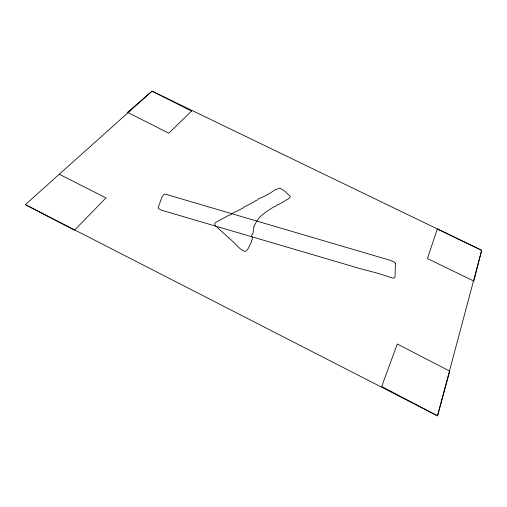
<?xml version="1.0" encoding="UTF-8"?>
<svg xmlns="http://www.w3.org/2000/svg" width="507" height="507" viewBox="0 0 507 507"><rect width="100%" height="100%" fill="white"/><g stroke="black" fill="none" stroke-linecap="round" stroke-linejoin="round"><path stroke-width="0.76" d="M25.35 204.638L152.062 91.159L481.65 250.331L473.836 281.055L427.414 258.576L437.345 228.904L481.65 250.331L437.509 415.841L25.35 204.638L74.472 230.222L105.988 197.901L59.281 174.275M395.397 263.729L395.067 276.492L394.554 277.785L392.57 278.096L378.437 273.438L360.515 268.735L161.809 210.291L158.457 208.605L158.209 207.35L162.145 196.596L164.091 194.308L165.472 194.187L390.878 260.509L394.82 262.455L395.397 263.729M253.887 226.876L253.044 233.15L251.447 235.609L252.499 237.764L252.099 238.391L252.315 239.317L251.377 240.781L251.459 241.928C249.52 244.868 249.013 248.728 246.047 251.022L244.551 251.415L240.603 249.159L233.049 241.687L216.381 226.661L214.981 225.133L214.645 223.866L215.659 222.446L229.107 215.133L231.002 214.753L231.826 213.58L242.853 208.149L243.385 207.388L254.362 201.735L255.541 200.582L256.916 200.278L258.336 198.763C264.305 196.665 270.079 193.516 275.098 189.738L279.915 188.135L284.719 191.171L290.378 196.482L289.25 198.281L278.387 204.682L277.037 204.993L275.383 206.381L273.374 207.11L265.985 211.932L260.953 216.045L258.45 218.669L255.756 222.788L253.887 226.876M449.772 371.175L437.509 415.841L381.708 386.473L397.279 344.019L449.772 371.175M191.538 111.084L168.774 133.195L127.542 112.339L152.062 91.159L191.538 111.084"/></g></svg>
